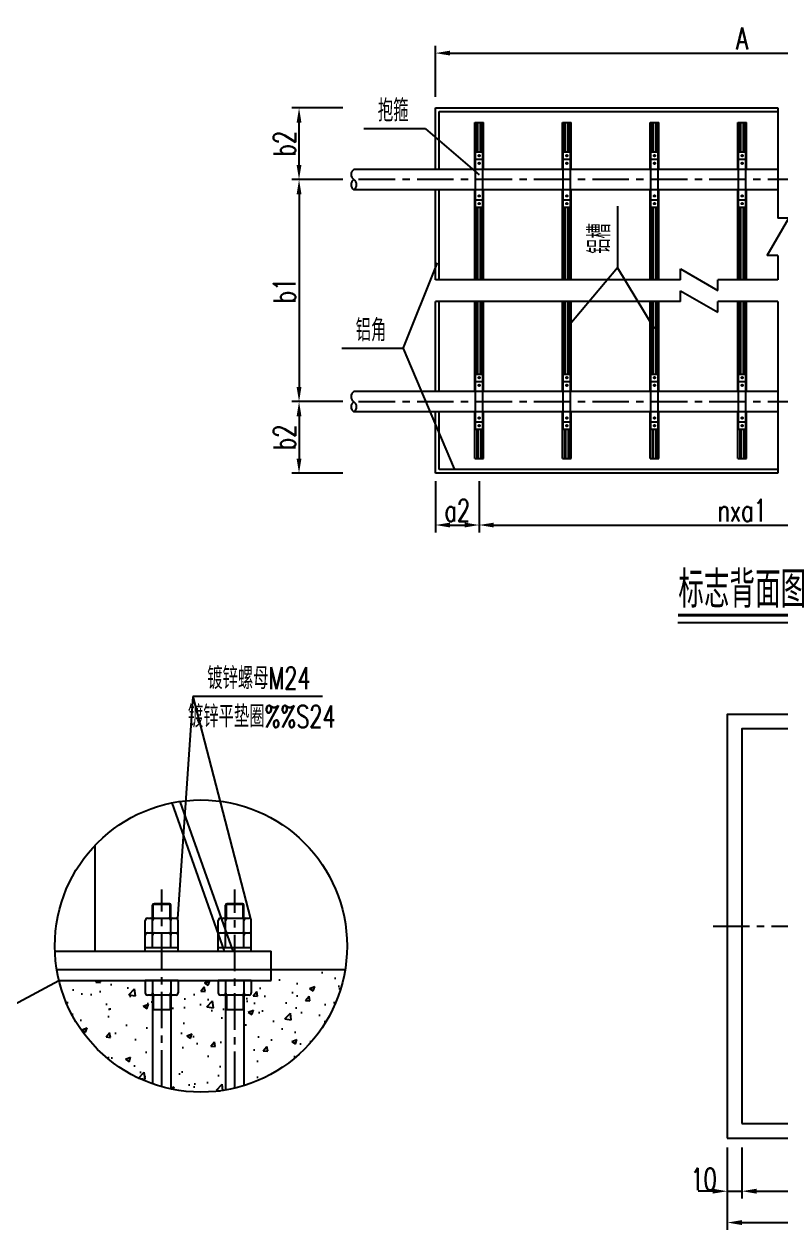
# Model space of a CAD drawing. Extents: x 4349 to 271026, y -15323 to -8945.
# Drawn here: x 5131 to 5234.6, y -11781.6 to -11616.6 of the extents above; entities that cross this region are included whole.
import ezdxf
from ezdxf.enums import TextEntityAlignment as Align

# ---------------------------------------------------------------- set-up
doc = ezdxf.new("R2010")
doc.units = 0
doc.header["$LTSCALE"] = 2
doc.header["$PDMODE"] = 32
doc.header["$PDSIZE"] = 0.3
doc.linetypes.add('CENTERX2', pattern=[4, 2.5, -0.5, 0.5, -0.5])
doc.layers.get('DEFPOINTS').update_dxf_attribs({"linetype": 'CONTINUOUS'})
for name, color, linetype in [('中线', 2, 'CENTERX2'), ('尺寸标注', 4, 'CONTINUOUS'), ('文字', 7, 'CONTINUOUS'), ('文字符号', 7, 'CONTINUOUS'), ('结构2', 7, 'CONTINUOUS'), ('结构3', 1, 'CONTINUOUS')]:
    doc.layers.add(name, color=color, linetype=linetype)
doc.styles.get("Standard").update_dxf_attribs({"font": 'simplex1.shx', "width": 0.7, "bigfont": 'hztxt.shx'})
doc.dimstyles.new('1：10', dxfattribs={"dimtxt": 3, "dimasz": 2, "dimexe": 1, "dimexo": 1, "dimgap": 0.5, "dimtad": 1, "dimrnd": 0.0095, "dimdsep": 46, "dimtxsty": 'Standard', "dimcen": 0.09, "dimclrd": 256, "dimclre": 256, "dimadec": 0, "dimazin": 0, "dimtfac": 1, "dimtix": 1, "dimtmove": 2, "dimatfit": 3, "dimfxl": 0, "dimtolj": 1, "dimtzin": 0, "dimarcsym": 0})
doc.dimstyles.new('比例：1：50（mm)', dxfattribs={"dimtxt": 3, "dimasz": 2, "dimexe": 1, "dimexo": 1, "dimgap": 0.5, "dimtad": 1, "dimlfac": 5, "dimrnd": 0.0095, "dimdsep": 46, "dimtxsty": 'Standard', "dimcen": 0.09, "dimclrd": 256, "dimclre": 256, "dimclrt": 256, "dimadec": 0, "dimazin": 0, "dimtfac": 1, "dimtix": 1, "dimtmove": 2, "dimatfit": 3, "dimfxl": 0, "dimtolj": 1, "dimtzin": 0, "dimarcsym": 0})

# ---------------------------------------------------------------- blocks, each defined once
blk = doc.blocks.new('*D661')
at = {"layer": 'DEFPOINTS', "color": 0, "linetype": 'Continuous'}
for p in [(5229.25, -11767.07), (5227.25, -11769.07), (5229.25, -11776.34)]:
    blk.add_point(p, dxfattribs=at)
at = {"layer": '尺寸标注', "linetype": 'Continuous', "lineweight": -2}
for p, q in [((5227.25, -11770.34), (5227.25, -11777.34)), ((5229.25, -11770.34), (5229.25, -11777.34)), ((5225.25, -11776.34), (5223.25, -11776.34)), ((5227.25, -11776.34), (5229.25, -11776.34)), ((5231.25, -11776.34), (5233.25, -11776.34))]:
    blk.add_line(p, q, dxfattribs=at)
at = {"layer": '尺寸标注', "linetype": 'Continuous'}
for points in [[(5225.25, -11776), (5225.25, -11776.67), (5227.25, -11776.34)], [(5231.25, -11776), (5231.25, -11776.67), (5229.25, -11776.34)]]:
    blk.add_solid(points, dxfattribs=at)
at = {"layer": '尺寸标注', "linetype": 'Continuous', "insert": (5224.01, -11774.69), "char_height": 3, "attachment_point": 5}
blk.add_mtext('\\A1;10', dxfattribs=at)
blk = doc.blocks.new('*D662')
at = {"layer": 'DEFPOINTS', "color": 0, "linetype": 'Continuous'}
for p in [(5229.25, -11767.07), (5264.25, -11767.07), (5264.25, -11776.34)]:
    blk.add_point(p, dxfattribs=at)
at = {"layer": '尺寸标注', "linetype": 'Continuous', "lineweight": -2}
for p, q in [((5229.25, -11770.34), (5229.25, -11777.34)), ((5264.25, -11770.34), (5264.25, -11777.34)), ((5231.25, -11776.34), (5262.25, -11776.34))]:
    blk.add_line(p, q, dxfattribs=at)
at = {"layer": '尺寸标注', "linetype": 'Continuous'}
for points in [[(5231.25, -11776), (5231.25, -11776.67), (5229.25, -11776.34)], [(5262.25, -11776), (5262.25, -11776.67), (5264.25, -11776.34)]]:
    blk.add_solid(points, dxfattribs=at)
at = {"layer": '尺寸标注', "linetype": 'Continuous', "insert": (5246.75, -11774.34), "char_height": 3, "attachment_point": 5}
blk.add_mtext('\\A1;175', dxfattribs=at)
blk = doc.blocks.new('*D664')
at = {"layer": 'DEFPOINTS', "color": 0, "linetype": 'Continuous'}
for p in [(5227.25, -11769.07), (5266.25, -11769.07), (5266.25, -11780.63)]:
    blk.add_point(p, dxfattribs=at)
at = {"layer": '尺寸标注', "linetype": 'Continuous', "lineweight": -2}
for p, q in [((5227.25, -11774.63), (5227.25, -11781.63)), ((5266.25, -11774.63), (5266.25, -11781.63)), ((5229.25, -11780.63), (5264.25, -11780.63))]:
    blk.add_line(p, q, dxfattribs=at)
at = {"layer": '尺寸标注', "linetype": 'Continuous'}
for points in [[(5229.25, -11780.3), (5229.25, -11780.97), (5227.25, -11780.63)], [(5264.25, -11780.3), (5264.25, -11780.97), (5266.25, -11780.63)]]:
    blk.add_solid(points, dxfattribs=at)
at = {"layer": '尺寸标注', "linetype": 'Continuous', "insert": (5246.75, -11778.63), "char_height": 3, "attachment_point": 5}
blk.add_mtext('\\A1;195', dxfattribs=at)
blk = doc.blocks.new('*D604')
at = {"layer": 'DEFPOINTS', "color": 0, "linetype": 'Continuous'}
for p in [(5271.29, -11620.55), (5187.29, -11628.06), (5271.29, -11628.06)]:
    blk.add_point(p, dxfattribs=at)
at = {"layer": '尺寸标注', "linetype": 'Continuous', "lineweight": -2}
for p, q in [((5187.29, -11626.55), (5187.29, -11619.55)), ((5271.29, -11626.55), (5271.29, -11619.55)), ((5189.29, -11620.55), (5269.29, -11620.55))]:
    blk.add_line(p, q, dxfattribs=at)
at = {"layer": '尺寸标注', "linetype": 'Continuous'}
for points in [[(5189.29, -11620.22), (5189.29, -11620.88), (5187.29, -11620.55)], [(5269.29, -11620.22), (5269.29, -11620.88), (5271.29, -11620.55)]]:
    blk.add_solid(points, dxfattribs=at)
at = {"layer": '尺寸标注', "color": 0, "linetype": 'Continuous', "insert": (5229.29, -11618.55), "char_height": 3, "attachment_point": 5}
blk.add_mtext('\\A1;A', dxfattribs=at)
blk = doc.blocks.new('*D606')
at = {"layer": 'DEFPOINTS', "color": 0, "linetype": 'Continuous'}
for p in [(5168.63, -11628.06), (5187.33, -11628.06), (5187.33, -11637.86)]:
    blk.add_point(p, dxfattribs=at)
at = {"layer": '尺寸标注', "linetype": 'Continuous', "lineweight": -2}
for p, q in [((5174.63, -11628.06), (5167.63, -11628.06)), ((5168.63, -11635.86), (5168.63, -11630.06)), ((5174.63, -11637.86), (5167.63, -11637.86))]:
    blk.add_line(p, q, dxfattribs=at)
at = {"layer": '尺寸标注', "linetype": 'Continuous'}
for points in [[(5168.3, -11630.06), (5168.96, -11630.06), (5168.63, -11628.06)], [(5168.3, -11635.86), (5168.96, -11635.86), (5168.63, -11637.86)]]:
    blk.add_solid(points, dxfattribs=at)
at = {"layer": '尺寸标注', "color": 0, "linetype": 'Continuous', "insert": (5166.63, -11632.96), "char_height": 3, "attachment_point": 5, "rotation": 90}
blk.add_mtext('\\A1;b2', dxfattribs=at)
blk = doc.blocks.new('*D607')
at = {"layer": 'DEFPOINTS', "color": 0, "linetype": 'Continuous'}
for p in [(5187.33, -11637.86), (5168.63, -11668.26), (5187.33, -11668.26)]:
    blk.add_point(p, dxfattribs=at)
at = {"layer": '尺寸标注', "linetype": 'Continuous', "lineweight": -2}
for p, q in [((5174.63, -11637.86), (5167.63, -11637.86)), ((5168.63, -11639.86), (5168.63, -11666.26)), ((5174.63, -11668.26), (5167.63, -11668.26))]:
    blk.add_line(p, q, dxfattribs=at)
at = {"layer": '尺寸标注', "linetype": 'Continuous'}
for points in [[(5168.3, -11639.86), (5168.96, -11639.86), (5168.63, -11637.86)], [(5168.3, -11666.26), (5168.96, -11666.26), (5168.63, -11668.26)]]:
    blk.add_solid(points, dxfattribs=at)
at = {"layer": '尺寸标注', "color": 0, "linetype": 'Continuous', "insert": (5166.63, -11653.06), "char_height": 3, "attachment_point": 5, "rotation": 90}
blk.add_mtext('\\A1;b1', dxfattribs=at)
blk = doc.blocks.new('*D608')
at = {"layer": 'DEFPOINTS', "color": 0, "linetype": 'Continuous'}
for p in [(5187.38, -11668.26), (5168.63, -11678.06), (5187.38, -11678.06)]:
    blk.add_point(p, dxfattribs=at)
at = {"layer": '尺寸标注', "linetype": 'Continuous', "lineweight": -2}
for p, q in [((5174.63, -11668.26), (5167.63, -11668.26)), ((5168.63, -11670.26), (5168.63, -11676.06)), ((5174.63, -11678.06), (5167.63, -11678.06))]:
    blk.add_line(p, q, dxfattribs=at)
at = {"layer": '尺寸标注', "linetype": 'Continuous'}
for points in [[(5168.3, -11670.26), (5168.96, -11670.26), (5168.63, -11668.26)], [(5168.3, -11676.06), (5168.96, -11676.06), (5168.63, -11678.06)]]:
    blk.add_solid(points, dxfattribs=at)
at = {"layer": '尺寸标注', "color": 0, "linetype": 'Continuous', "insert": (5166.63, -11673.16), "char_height": 3, "attachment_point": 5, "rotation": 90}
blk.add_mtext('\\A1;b2', dxfattribs=at)
blk = doc.blocks.new('*D609')
at = {"layer": 'DEFPOINTS', "color": 0, "linetype": 'Continuous'}
for p in [(5193.29, -11676.06), (5187.29, -11678.06), (5193.29, -11685.15)]:
    blk.add_point(p, dxfattribs=at)
at = {"layer": '尺寸标注', "linetype": 'Continuous', "lineweight": -2}
for p, q in [((5187.29, -11679.15), (5187.29, -11686.15)), ((5193.29, -11679.15), (5193.29, -11686.15)), ((5189.29, -11685.15), (5191.29, -11685.15))]:
    blk.add_line(p, q, dxfattribs=at)
at = {"layer": '尺寸标注', "linetype": 'Continuous'}
for points in [[(5189.29, -11684.82), (5189.29, -11685.48), (5187.29, -11685.15)], [(5191.29, -11684.82), (5191.29, -11685.48), (5193.29, -11685.15)]]:
    blk.add_solid(points, dxfattribs=at)
at = {"layer": '尺寸标注', "color": 0, "linetype": 'Continuous', "insert": (5190.29, -11683.15), "char_height": 3, "attachment_point": 5}
blk.add_mtext('\\A1;a2', dxfattribs=at)
blk = doc.blocks.new('*D610')
at = {"layer": 'DEFPOINTS', "color": 0, "linetype": 'Continuous'}
for p in [(5193.29, -11676.06), (5265.29, -11676.06), (5265.29, -11685.15)]:
    blk.add_point(p, dxfattribs=at)
at = {"layer": '尺寸标注', "linetype": 'Continuous', "lineweight": -2}
for p, q in [((5193.29, -11679.15), (5193.29, -11686.15)), ((5265.29, -11679.15), (5265.29, -11686.15)), ((5195.29, -11685.15), (5263.29, -11685.15))]:
    blk.add_line(p, q, dxfattribs=at)
at = {"layer": '尺寸标注', "linetype": 'Continuous'}
for points in [[(5195.29, -11684.82), (5195.29, -11685.48), (5193.29, -11685.15)], [(5263.29, -11684.82), (5263.29, -11685.48), (5265.29, -11685.15)]]:
    blk.add_solid(points, dxfattribs=at)
at = {"layer": '尺寸标注', "color": 0, "linetype": 'Continuous', "insert": (5229.29, -11683.15), "char_height": 3, "attachment_point": 5}
blk.add_mtext('\\A1;nxa1', dxfattribs=at)

msp = doc.modelspace()

# ---------------------------------------------------------------- hatches: boundary and pattern name
at = {"layer": '尺寸标注'}
h = msp.add_hatch(dxfattribs=at)
h.set_pattern_fill('AR-CONC', color=256, style=0)
h.set_pattern_definition([(50, (4622.846, -11043.743), (7.1726, -0.62752), [0.75, -8.25]), (355, (4622.846, -11043.743), (-1.387513, 7.52192), [0.6, -6.6]), (100.4514, (4623.4435, -11043.795), (5.785094, 6.894395), [0.6374, -7.01142]), (46.1842, (4622.846, -11041.743), (10.67241, -1.65519), [1.125, -12.375]), (96.6356, (4623.735, -11041.881), (9.34663, 9.74118), [0.9561, -10.51713]), (351.1842, (4622.846, -11041.743), (9.34662, 9.74119), [0.9, -9.9]), (21, (4623.846, -11042.243), (5.96907, -4.02619), [0.75, -8.25]), (326, (4623.846, -11042.243), (2.433153, 7.2515), [0.6, -6.6]), (71.4514, (4624.343, -11042.5786), (8.402226, 3.225305), [0.6374, -7.01142]), (37.5, (4622.8458, -11043.743), (0.1215986, 3.3289385), [0, -6.52, 0, -6.7, 0, -6.625]), (7.5, (4622.8458, -11043.743), (2.630695, 3.944117), [0, -3.82, 0, -6.37, 0, -2.525]), (327.5, (4620.6158, -11043.743), (5.338224, -0.225549), [0, -2.5, 0, -7.8, 0, -10.35]), (317.5, (4619.616, -11043.743), (5.831862, 1.00105), [0, -3.25, 0, -5.18, 0, -7.35])])
h.paths.add_polyline_path([(5161.07793, -11761.89434, 0.2852462), (5174.94289, -11745.98568), (5164.82793, -11745.98568), (5164.82793, -11747.48568), (5162.07793, -11747.48568), (5162.07793, -11749.18568, -0.414213562), (5161.77793, -11749.48568), (5161.07793, -11749.48568)])
h.paths.add_polyline_path([(5158.57793, -11749.48568), (5157.87793, -11749.48568, -0.414213562), (5157.57793, -11749.18568), (5157.57793, -11747.48568), (5152.07793, -11747.48568), (5152.07793, -11749.18568, -0.414213562), (5151.77793, -11749.48568), (5151.07793, -11749.48568), (5151.07793, -11762.34719, 0.094606243), (5158.57793, -11762.49001)])
h.paths.add_polyline_path([(5148.57793, -11749.48568), (5147.87793, -11749.48568, -0.414213562), (5147.57793, -11749.18568), (5147.57793, -11747.48568), (5135.76415, -11747.48568, 0.254158443), (5148.57793, -11761.6482)])

# ---------------------------------------------------------------- linework, layer by layer
at = {"layer": '中线'}
for p, q in [((5269.78976, -11637.86357), (5176.1327, -11637.86357)), ((5269.78976, -11668.26357), (5176.1327, -11668.26357)), ((5149.82793, -11762.04147), (5149.82793, -11735.04428)), ((5159.82793, -11762.23465), (5159.82793, -11735.04428)), ((5225.299, -11740.06424), (5267.199, -11740.06424))]:
    msp.add_line(p, q, dxfattribs=at)
at = {"layer": '尺寸标注', "linetype": 'Continuous'}
for p, q in [((5234.18746, -11628.06357), (5234.18746, -11643.12417)), ((5234.18746, -11648.23938), (5234.18746, -11651.56357)), ((5234.18746, -11654.56357), (5234.18746, -11678.06357))]:
    msp.add_line(p, q, dxfattribs=at)
at = {"layer": '尺寸标注', "linetype": 'ByBlock'}
for p, q in [((5232.72126, -11648.23938), (5235.65365, -11643.12417)), ((5235.65365, -11643.12417), (5234.18746, -11643.12417)), ((5234.18746, -11648.23938), (5232.72126, -11648.23938)), ((5212.22458, -11649.93362), (5205.46379, -11657.98175)), ((5220.82708, -11651.56357), (5220.82708, -11650.09737)), ((5220.82708, -11650.09737), (5225.94229, -11653.02976)), ((5220.82708, -11651.56357), (5187.28976, -11651.56357)), ((5234.18746, -11651.56357), (5225.94229, -11651.56357)), ((5225.94229, -11653.02976), (5225.94229, -11651.56357)), ((5220.82708, -11654.56357), (5220.82708, -11653.09737)), ((5220.82708, -11653.09737), (5225.94229, -11656.02976)), ((5220.82708, -11654.56357), (5187.28976, -11654.56357)), ((5234.18746, -11654.56357), (5225.94229, -11654.56357)), ((5225.94229, -11656.02976), (5225.94229, -11654.56357))]:
    msp.add_line(p, q, dxfattribs=at)
at = {"layer": '尺寸标注'}
for p, q in [((5212.22458, -11649.93362), (5217.24483, -11658.22522)), ((5182.89459, -11660.98874), (5189.85621, -11677.46357))]:
    msp.add_line(p, q, dxfattribs=at)
at = {"layer": '文字'}
msp.add_line((5220.5025, -11698.4997), (5238.08623, -11698.4997), dxfattribs=at)
at = {"layer": '文字', "const_width": 0.4}
msp.add_lwpolyline([(5220.5025, -11697.4997), (5238.08623, -11697.4997)], dxfattribs=at)
at = {"layer": '文字符号'}
for p, q in [((5185.92369, -11630.90153), (5177.50683, -11630.90153)), ((5185.92369, -11630.90153), (5193.2692, -11637.22816)), ((5212.22458, -11641.51676), (5212.22458, -11649.93362)), ((5182.89459, -11660.98874), (5187.59801, -11649.26629)), ((5182.89459, -11660.98874), (5174.47773, -11660.98874)), ((5154.10496, -11708.61772), (5151.99006, -11739.07355)), ((5154.10496, -11708.61772), (5161.99006, -11739.07355)), ((5171.84888, -11708.61772), (5154.10496, -11708.61772)), ((5164.82793, -11745.98568), (5174.94289, -11745.98568)), ((5098.11598, -11767.62076), (5135.76415, -11747.48568))]:
    msp.add_line(p, q, dxfattribs=at)
msp.add_circle((5155.20196, -11742.777), 20, dxfattribs=at)
at = {"layer": '结构2'}
for p, q in [((5187.78976, -11628.56357), (5234.18746, -11628.56357)), ((5187.78976, -11636.46357), (5187.78976, -11628.56357)), ((5192.68976, -11636.46357), (5192.68976, -11630.06357)), ((5192.68976, -11630.06357), (5193.88976, -11630.06357)), ((5192.98976, -11634.08357), (5192.98976, -11630.06357)), ((5193.12476, -11634.08357), (5193.12476, -11630.06357)), ((5193.45476, -11634.08357), (5193.45476, -11630.06357)), ((5193.58976, -11634.08357), (5193.58976, -11630.06357)), ((5193.88976, -11636.46357), (5193.88976, -11630.06357)), ((5204.68976, -11630.06357), (5205.88976, -11630.06357)), ((5204.68976, -11636.46357), (5204.68976, -11630.06357)), ((5204.98976, -11634.08357), (5204.98976, -11630.06357)), ((5205.12476, -11634.08357), (5205.12476, -11630.06357)), ((5205.45476, -11634.08357), (5205.45476, -11630.06357)), ((5205.58976, -11634.08357), (5205.58976, -11630.06357)), ((5205.88976, -11636.46357), (5205.88976, -11630.06357)), ((5216.68976, -11630.06357), (5217.88976, -11630.06357)), ((5216.68976, -11636.46357), (5216.68976, -11630.06357)), ((5216.98976, -11634.08357), (5216.98976, -11630.06357)), ((5217.12476, -11634.08357), (5217.12476, -11630.06357)), ((5217.45476, -11634.08357), (5217.45476, -11630.06357)), ((5217.58976, -11634.08357), (5217.58976, -11630.06357)), ((5217.88976, -11636.46357), (5217.88976, -11630.06357)), ((5228.68976, -11630.06357), (5229.88976, -11630.06357)), ((5228.68976, -11636.46357), (5228.68976, -11630.06357)), ((5228.98976, -11634.08357), (5228.98976, -11630.06357)), ((5229.12476, -11634.08357), (5229.12476, -11630.06357)), ((5229.45476, -11634.08357), (5229.45476, -11630.06357)), ((5229.58976, -11634.08357), (5229.58976, -11630.06357)), ((5229.88976, -11636.46357), (5229.88976, -11630.06357)), ((5192.78976, -11641.64357), (5192.78976, -11634.08357)), ((5192.78976, -11634.08357), (5193.78976, -11634.08357)), ((5193.78976, -11641.64357), (5193.78976, -11634.08357)), ((5204.78976, -11634.08357), (5205.78976, -11634.08357)), ((5204.78976, -11641.64357), (5204.78976, -11634.08357)), ((5205.78976, -11641.64357), (5205.78976, -11634.08357)), ((5216.78976, -11634.08357), (5217.78976, -11634.08357)), ((5216.78976, -11641.64357), (5216.78976, -11634.08357)), ((5217.78976, -11641.64357), (5217.78976, -11634.08357)), ((5228.78976, -11634.08357), (5229.78976, -11634.08357)), ((5228.78976, -11641.64357), (5228.78976, -11634.08357)), ((5229.78976, -11641.64357), (5229.78976, -11634.08357)), ((5192.78976, -11635.08357), (5193.78976, -11635.08357)), ((5204.78976, -11635.08357), (5205.78976, -11635.08357)), ((5216.78976, -11635.08357), (5217.78976, -11635.08357)), ((5228.78976, -11635.08357), (5229.78976, -11635.08357)), ((5187.78976, -11651.56357), (5187.78976, -11639.26357)), ((5192.68976, -11651.56357), (5192.68976, -11639.26357)), ((5193.88976, -11651.56357), (5193.88976, -11639.26357)), ((5204.68976, -11651.56357), (5204.68976, -11639.26357)), ((5205.88976, -11651.56357), (5205.88976, -11639.26357)), ((5216.68976, -11651.56357), (5216.68976, -11639.26357)), ((5217.88976, -11651.56357), (5217.88976, -11639.26357)), ((5228.68976, -11651.56357), (5228.68976, -11639.26357)), ((5229.88976, -11651.56357), (5229.88976, -11639.26357)), ((5192.78976, -11640.64357), (5193.78976, -11640.64357)), ((5204.78976, -11640.64357), (5205.78976, -11640.64357)), ((5216.78976, -11640.64357), (5217.78976, -11640.64357)), ((5228.78976, -11640.64357), (5229.78976, -11640.64357)), ((5192.78976, -11641.64357), (5193.78976, -11641.64357)), ((5192.98976, -11651.56357), (5192.98976, -11641.64357)), ((5193.12476, -11651.56357), (5193.12476, -11641.64357)), ((5193.45476, -11651.56357), (5193.45476, -11641.64357)), ((5193.58976, -11651.56357), (5193.58976, -11641.64357)), ((5204.78976, -11641.64357), (5205.78976, -11641.64357)), ((5204.98976, -11651.56357), (5204.98976, -11641.64357)), ((5205.12476, -11651.56357), (5205.12476, -11641.64357)), ((5205.45476, -11651.56357), (5205.45476, -11641.64357)), ((5205.58976, -11651.56357), (5205.58976, -11641.64357)), ((5216.78976, -11641.64357), (5217.78976, -11641.64357)), ((5216.98976, -11651.56357), (5216.98976, -11641.64357)), ((5217.12476, -11651.56357), (5217.12476, -11641.64357)), ((5217.45476, -11651.56357), (5217.45476, -11641.64357)), ((5217.58976, -11651.56357), (5217.58976, -11641.64357)), ((5228.78976, -11641.64357), (5229.78976, -11641.64357)), ((5228.98976, -11651.56357), (5228.98976, -11641.64357)), ((5229.12476, -11651.56357), (5229.12476, -11641.64357)), ((5229.45476, -11651.56357), (5229.45476, -11641.64357)), ((5229.58976, -11651.56357), (5229.58976, -11641.64357)), ((5187.78976, -11666.86357), (5187.78976, -11654.56357)), ((5192.68976, -11666.86357), (5192.68976, -11654.56357)), ((5192.98976, -11664.48357), (5192.98976, -11654.56357)), ((5193.12476, -11664.48357), (5193.12476, -11654.56357)), ((5193.45476, -11664.48357), (5193.45476, -11654.56357)), ((5193.58976, -11664.48357), (5193.58976, -11654.56357)), ((5193.88976, -11666.86357), (5193.88976, -11654.56357)), ((5204.68976, -11666.86357), (5204.68976, -11654.56357)), ((5204.98976, -11664.48357), (5204.98976, -11654.56357)), ((5205.12476, -11664.48357), (5205.12476, -11654.56357)), ((5205.45476, -11664.48357), (5205.45476, -11654.56357)), ((5205.58976, -11664.48357), (5205.58976, -11654.56357)), ((5205.88976, -11666.86357), (5205.88976, -11654.56357)), ((5216.68976, -11666.86357), (5216.68976, -11654.56357)), ((5216.98976, -11664.48357), (5216.98976, -11654.56357)), ((5217.12476, -11664.48357), (5217.12476, -11654.56357)), ((5217.45476, -11664.48357), (5217.45476, -11654.56357)), ((5217.58976, -11664.48357), (5217.58976, -11654.56357)), ((5217.88976, -11666.86357), (5217.88976, -11654.56357)), ((5228.68976, -11666.86357), (5228.68976, -11654.56357)), ((5228.98976, -11664.48357), (5228.98976, -11654.56357)), ((5229.12476, -11664.48357), (5229.12476, -11654.56357)), ((5229.45476, -11664.48357), (5229.45476, -11654.56357)), ((5229.58976, -11664.48357), (5229.58976, -11654.56357)), ((5229.88976, -11666.86357), (5229.88976, -11654.56357)), ((5192.78976, -11664.48357), (5193.78976, -11664.48357)), ((5192.78976, -11672.04357), (5192.78976, -11664.48357)), ((5192.78976, -11665.48357), (5193.78976, -11665.48357)), ((5193.78976, -11672.04357), (5193.78976, -11664.48357)), ((5204.78976, -11672.04357), (5204.78976, -11664.48357)), ((5204.78976, -11664.48357), (5205.78976, -11664.48357)), ((5204.78976, -11665.48357), (5205.78976, -11665.48357)), ((5205.78976, -11672.04357), (5205.78976, -11664.48357)), ((5216.78976, -11672.04357), (5216.78976, -11664.48357)), ((5216.78976, -11664.48357), (5217.78976, -11664.48357)), ((5216.78976, -11665.48357), (5217.78976, -11665.48357)), ((5217.78976, -11672.04357), (5217.78976, -11664.48357)), ((5228.78976, -11672.04357), (5228.78976, -11664.48357)), ((5228.78976, -11664.48357), (5229.78976, -11664.48357)), ((5228.78976, -11665.48357), (5229.78976, -11665.48357)), ((5229.78976, -11672.04357), (5229.78976, -11664.48357)), ((5187.78976, -11677.56357), (5187.78976, -11669.66357)), ((5192.68976, -11676.06357), (5192.68976, -11669.66357)), ((5193.88976, -11676.06357), (5193.88976, -11669.66357)), ((5204.68976, -11676.06357), (5204.68976, -11669.66357)), ((5205.88976, -11676.06357), (5205.88976, -11669.66357)), ((5216.68976, -11676.06357), (5216.68976, -11669.66357)), ((5217.88976, -11676.06357), (5217.88976, -11669.66357)), ((5228.68976, -11676.06357), (5228.68976, -11669.66357)), ((5229.88976, -11676.06357), (5229.88976, -11669.66357)), ((5192.78976, -11671.04357), (5193.78976, -11671.04357)), ((5192.78976, -11672.04357), (5193.78976, -11672.04357)), ((5192.98976, -11672.04357), (5192.98976, -11676.06357)), ((5193.12476, -11672.04357), (5193.12476, -11676.06357)), ((5193.45476, -11672.04357), (5193.45476, -11676.06357)), ((5193.58976, -11672.04357), (5193.58976, -11676.06357)), ((5204.78976, -11671.04357), (5205.78976, -11671.04357)), ((5204.78976, -11672.04357), (5205.78976, -11672.04357)), ((5204.98976, -11672.04357), (5204.98976, -11676.06357)), ((5205.12476, -11672.04357), (5205.12476, -11676.06357)), ((5205.45476, -11672.04357), (5205.45476, -11676.06357)), ((5205.58976, -11672.04357), (5205.58976, -11676.06357)), ((5216.78976, -11671.04357), (5217.78976, -11671.04357)), ((5216.78976, -11672.04357), (5217.78976, -11672.04357)), ((5216.98976, -11672.04357), (5216.98976, -11676.06357)), ((5217.12476, -11672.04357), (5217.12476, -11676.06357)), ((5217.45476, -11672.04357), (5217.45476, -11676.06357)), ((5217.58976, -11672.04357), (5217.58976, -11676.06357)), ((5228.78976, -11671.04357), (5229.78976, -11671.04357)), ((5228.78976, -11672.04357), (5229.78976, -11672.04357)), ((5228.98976, -11672.04357), (5228.98976, -11676.06357)), ((5229.12476, -11672.04357), (5229.12476, -11676.06357)), ((5229.45476, -11672.04357), (5229.45476, -11676.06357)), ((5229.58976, -11672.04357), (5229.58976, -11676.06357)), ((5192.68976, -11676.06357), (5193.88976, -11676.06357)), ((5204.68976, -11676.06357), (5205.88976, -11676.06357)), ((5216.68976, -11676.06357), (5217.88976, -11676.06357)), ((5228.68976, -11676.06357), (5229.88976, -11676.06357)), ((5234.18746, -11677.56357), (5187.78976, -11677.56357)), ((5158.4304, -11743.48568), (5151.24832, -11723.17167)), ((5152.31424, -11722.98657), (5159.56177, -11743.48568)), ((5140.7388, -11743.48568), (5140.7388, -11728.96335)), ((5135.21452, -11743.48568), (5164.82793, -11743.48568)), ((5164.82793, -11747.48568), (5164.82793, -11743.48568)), ((5135.46103, -11745.98568), (5164.82793, -11745.98568)), ((5135.76415, -11747.48568), (5164.82793, -11747.48568))]:
    msp.add_line(p, q, dxfattribs=at)
msp.add_lwpolyline([(5227.25084, -11769.06608), (5266.25084, -11769.06608), (5266.25084, -11711.06608), (5227.25084, -11711.06608)], close=True, dxfattribs=at)
for centre in [(5193.28976, -11634.58357), (5193.28976, -11635.63357), (5205.28976, -11634.58357), (5205.28976, -11635.63357), (5217.28976, -11634.58357), (5217.28976, -11635.63357), (5229.28976, -11634.58357), (5229.28976, -11635.63357), (5193.28976, -11640.09357), (5205.28976, -11640.09357), (5217.28976, -11640.09357), (5229.28976, -11640.09357), (5193.28976, -11641.14357), (5205.28976, -11641.14357), (5217.28976, -11641.14357), (5229.28976, -11641.14357), (5193.28976, -11664.98357), (5205.28976, -11664.98357), (5217.28976, -11664.98357), (5229.28976, -11664.98357), (5193.28976, -11666.03357), (5205.28976, -11666.03357), (5217.28976, -11666.03357), (5229.28976, -11666.03357), (5193.28976, -11670.49357), (5205.28976, -11670.49357), (5217.28976, -11670.49357), (5229.28976, -11670.49357), (5193.28976, -11671.54357), (5205.28976, -11671.54357), (5217.28976, -11671.54357), (5229.28976, -11671.54357)]:
    msp.add_circle(centre, 0.105, dxfattribs=at)
for centre, start, end in [((5176.60671, -11637.16357), 124.1039905, 235.8960095), ((5176.60671, -11638.56357), 124.1039905, 235.8960095), ((5175.65869, -11638.56357), 304.1039905, 55.8960095), ((5176.60671, -11667.56357), 124.1039905, 235.8960095), ((5176.60671, -11668.96357), 124.1039905, 235.8960095), ((5175.65869, -11668.96357), 304.1039905, 55.8960095)]:
    msp.add_arc(centre, 0.84539, start, end, dxfattribs=at)
at = {"layer": '结构3'}
for p, q in [((5187.28976, -11628.06357), (5234.18746, -11628.06357)), ((5187.28976, -11636.46357), (5187.28976, -11628.06357)), ((5234.18746, -11636.46357), (5176.1327, -11636.46357)), ((5234.18746, -11639.26357), (5176.1327, -11639.26357)), ((5187.28976, -11651.56357), (5187.28976, -11639.26357)), ((5187.28976, -11666.86357), (5187.28976, -11654.56357)), ((5234.18746, -11666.86357), (5176.1327, -11666.86357)), ((5234.18746, -11669.66357), (5176.1327, -11669.66357)), ((5187.28976, -11678.06357), (5187.28976, -11669.66357)), ((5234.18746, -11678.06357), (5187.28976, -11678.06357)), ((5148.57793, -11740.98568), (5148.57793, -11737.18568)), ((5151.05114, -11737.08568), (5148.60473, -11737.08568)), ((5148.67793, -11738.98568), (5148.67793, -11737.01248)), ((5150.87793, -11736.98568), (5148.77793, -11736.98568)), ((5150.97793, -11738.98568), (5150.97793, -11737.01248)), ((5151.07793, -11740.98568), (5151.07793, -11737.18568)), ((5158.57793, -11740.98568), (5158.57793, -11737.18568)), ((5161.05114, -11737.08568), (5158.60473, -11737.08568)), ((5158.67793, -11738.98568), (5158.67793, -11737.01248)), ((5160.87793, -11736.98568), (5158.77793, -11736.98568)), ((5160.97793, -11738.98568), (5160.97793, -11737.01248)), ((5161.07793, -11740.98568), (5161.07793, -11737.18568)), ((5147.57793, -11743.48568), (5147.57793, -11739.28568)), ((5147.87793, -11738.98568), (5151.77793, -11738.98568)), ((5148.57793, -11740.98568), (5148.57793, -11739.78568)), ((5151.07793, -11740.98568), (5151.07793, -11739.78568)), ((5152.07793, -11743.48568), (5152.07793, -11739.28568)), ((5157.57793, -11743.48568), (5157.57793, -11739.28568)), ((5157.87793, -11738.98568), (5161.77793, -11738.98568)), ((5158.57793, -11740.98568), (5158.57793, -11739.78568)), ((5161.07793, -11740.98568), (5161.07793, -11739.78568)), ((5162.07793, -11743.48568), (5162.07793, -11739.28568)), ((5147.57793, -11740.98568), (5152.07793, -11740.98568)), ((5147.87793, -11740.98568), (5151.77793, -11740.98568)), ((5148.57793, -11742.98568), (5148.57793, -11741.28568)), ((5151.07793, -11742.98568), (5151.07793, -11741.28568)), ((5157.57793, -11740.98568), (5162.07793, -11740.98568)), ((5157.87793, -11740.98568), (5161.77793, -11740.98568)), ((5158.57793, -11742.98568), (5158.57793, -11741.28568)), ((5161.07793, -11742.98568), (5161.07793, -11741.28568)), ((5147.57793, -11742.98568), (5152.07793, -11742.98568)), ((5157.57793, -11742.98568), (5162.07793, -11742.98568)), ((5147.57793, -11747.48568), (5147.57793, -11749.18568)), ((5152.07793, -11747.48568), (5147.57793, -11747.48568)), ((5148.57793, -11747.48568), (5148.57793, -11748.68568)), ((5148.57793, -11747.48568), (5148.57793, -11761.6482)), ((5151.07793, -11747.48568), (5151.07793, -11748.68568)), ((5151.07793, -11747.48568), (5151.07793, -11762.34719)), ((5152.07793, -11747.48568), (5152.07793, -11749.18568)), ((5162.07793, -11747.48568), (5157.57793, -11747.48568)), ((5157.57793, -11747.48568), (5157.57793, -11749.18568)), ((5158.57793, -11747.48568), (5158.57793, -11762.49001)), ((5158.57793, -11747.48568), (5158.57793, -11748.68568)), ((5161.07793, -11747.48568), (5161.07793, -11761.89434)), ((5161.07793, -11747.48568), (5161.07793, -11748.68568)), ((5162.07793, -11747.48568), (5162.07793, -11749.18568)), ((5151.77793, -11749.48568), (5147.87793, -11749.48568)), ((5148.67793, -11749.48568), (5148.67793, -11751.48568)), ((5150.97793, -11749.48568), (5150.97793, -11751.48568)), ((5161.77793, -11749.48568), (5157.87793, -11749.48568)), ((5158.67793, -11749.48568), (5158.67793, -11751.48568)), ((5160.97793, -11749.48568), (5160.97793, -11751.48568)), ((5148.57793, -11751.48568), (5151.07793, -11751.48568)), ((5158.57793, -11751.48568), (5161.07793, -11751.48568))]:
    msp.add_line(p, q, dxfattribs=at)
msp.add_lwpolyline([(5229.25084, -11767.06608), (5264.25084, -11767.06608), (5264.25084, -11713.06608), (5229.25084, -11713.06608)], close=True, dxfattribs=at)
for centre, radius, start, end in [((5148.77793, -11737.18568), 0.2, 90, 180), ((5150.87793, -11737.18568), 0.2, 0, 90), ((5158.77793, -11737.18568), 0.2, 90, 180), ((5160.87793, -11737.18568), 0.2, 0, 90), ((5147.87793, -11739.28568), 0.3, 90, 180), ((5148.27793, -11739.28568), 0.3, 0, 90), ((5148.87793, -11739.28568), 0.3, 90, 180), ((5150.77793, -11739.28568), 0.3, 360, 90), ((5151.37793, -11739.28568), 0.3, 90, 180), ((5151.77793, -11739.28568), 0.3, 0, 90), ((5157.87793, -11739.28568), 0.3, 90, 180), ((5158.27793, -11739.28568), 0.3, 0, 90), ((5158.87793, -11739.28568), 0.3, 90, 180), ((5160.77793, -11739.28568), 0.3, 360, 90), ((5161.37793, -11739.28568), 0.3, 90, 180), ((5161.77793, -11739.28568), 0.3, 0, 90), ((5147.87793, -11741.28568), 0.3, 90, 180), ((5148.27793, -11741.28568), 0.3, 0, 90), ((5148.87793, -11741.28568), 0.3, 90, 180), ((5150.77793, -11741.28568), 0.3, 360, 90), ((5151.37793, -11741.28568), 0.3, 90, 180), ((5151.77793, -11741.28568), 0.3, 0, 90), ((5157.87793, -11741.28568), 0.3, 90, 180), ((5158.27793, -11741.28568), 0.3, 0, 90), ((5158.87793, -11741.28568), 0.3, 90, 180), ((5160.77793, -11741.28568), 0.3, 360, 90), ((5161.37793, -11741.28568), 0.3, 90, 180), ((5161.77793, -11741.28568), 0.3, 0, 90), ((5147.87793, -11749.18568), 0.3, 180, 270), ((5148.27793, -11749.18568), 0.3, 270, 0), ((5148.87793, -11749.18568), 0.3, 180, 270), ((5150.77793, -11749.18568), 0.3, 270, 0), ((5151.37793, -11749.18568), 0.3, 180, 270), ((5151.77793, -11749.18568), 0.3, 270, 0), ((5157.87793, -11749.18568), 0.3, 180, 270), ((5158.27793, -11749.18568), 0.3, 270, 0), ((5158.87793, -11749.18568), 0.3, 180, 270), ((5160.77793, -11749.18568), 0.3, 270, 0), ((5161.37793, -11749.18568), 0.3, 180, 270), ((5161.77793, -11749.18568), 0.3, 270, 0)]:
    msp.add_arc(centre, radius, start, end, dxfattribs=at)

# ---------------------------------------------------------------- texts
at = {"layer": '文字', "width": 0.7}
for s, height, p in [('抱箍', 3, (5181.51461, -11628.40153)), ('铝角', 3, (5178.48551, -11658.48874)), ('标志背面图', 5, (5229.29816, -11693.97758)), ('镀锌螺母M24', 3, (5163.13715, -11706.11772)), ('镀锌平垫圈%%S24', 3, (5163.52799, -11711.35934))]:
    msp.add_text(s, height=height, dxfattribs=at).set_placement(p, align=Align.MIDDLE_CENTER)
msp.add_text('铝槽', height=3, rotation=90, dxfattribs=at).set_placement((5209.72458, -11645.92584), align=Align.MIDDLE_CENTER)

# ---------------------------------------------------------------- dimensions: what is measured, and where the dimension line sits
at = {"layer": '尺寸标注', "linetype": 'Continuous'}
for base, p1, p2, text, picture, middle in [((5271.28976, -11620.55049), (5187.28976, -11628.06357), (5271.28976, -11628.06357), 'A', '*D604', (5229.28976, -11618.55049)), ((5193.28976, -11685.15062), (5187.28976, -11678.06357), (5193.28976, -11676.06357), 'a2', '*D609', (5190.28976, -11683.15062)), ((5265.28976, -11685.15062), (5193.28976, -11676.06357), (5265.28976, -11676.06357), 'nxa1', '*D610', (5229.28976, -11683.15062))]:
    dim = msp.add_linear_dim(base=base, p1=p1, p2=p2, text=text, dimstyle='1：10', dxfattribs=at)
    dim.commit()
    dim.dimension.update_dxf_attribs({"geometry": picture, "text_midpoint": middle})
for base, p1, p2, text, picture, middle in [((5168.62925, -11628.06357), (5187.32722, -11637.86357), (5187.32722, -11628.06357), 'b2', '*D606', (5166.62925, -11632.96357)), ((5168.62925, -11668.26357), (5187.33011, -11637.86357), (5187.33011, -11668.26357), 'b1', '*D607', (5166.62925, -11653.06357)), ((5168.62925, -11678.06357), (5187.38187, -11668.26357), (5187.38187, -11678.06357), 'b2', '*D608', (5166.62925, -11673.16357))]:
    dim = msp.add_linear_dim(base=base, p1=p1, p2=p2, angle=90, text=text, dimstyle='1：10', dxfattribs=at)
    dim.commit()
    dim.dimension.update_dxf_attribs({"geometry": picture, "text_midpoint": middle})
dim = msp.add_linear_dim(base=(5229.25084, -11776.33706), p1=(5227.25084, -11769.06608), p2=(5229.25084, -11767.06608), dimstyle='比例：1：50（mm)', dxfattribs=at)
dim.commit()
dim.dimension.update_dxf_attribs({"geometry": '*D661', "text_midpoint": (5224.01185, -11774.68537), "dimtype": 160})
for base, p1, p2, picture, middle in [((5264.25084, -11776.33706), (5229.25084, -11767.06608), (5264.25084, -11767.06608), '*D662', (5246.75084, -11774.33706)), ((5266.25084, -11780.63256), (5227.25084, -11769.06608), (5266.25084, -11769.06608), '*D664', (5246.75084, -11778.63256))]:
    dim = msp.add_linear_dim(base=base, p1=p1, p2=p2, dimstyle='比例：1：50（mm)', dxfattribs=at)
    dim.commit()
    dim.dimension.update_dxf_attribs({"geometry": picture, "text_midpoint": middle})

doc.saveas('drawing.dxf')
